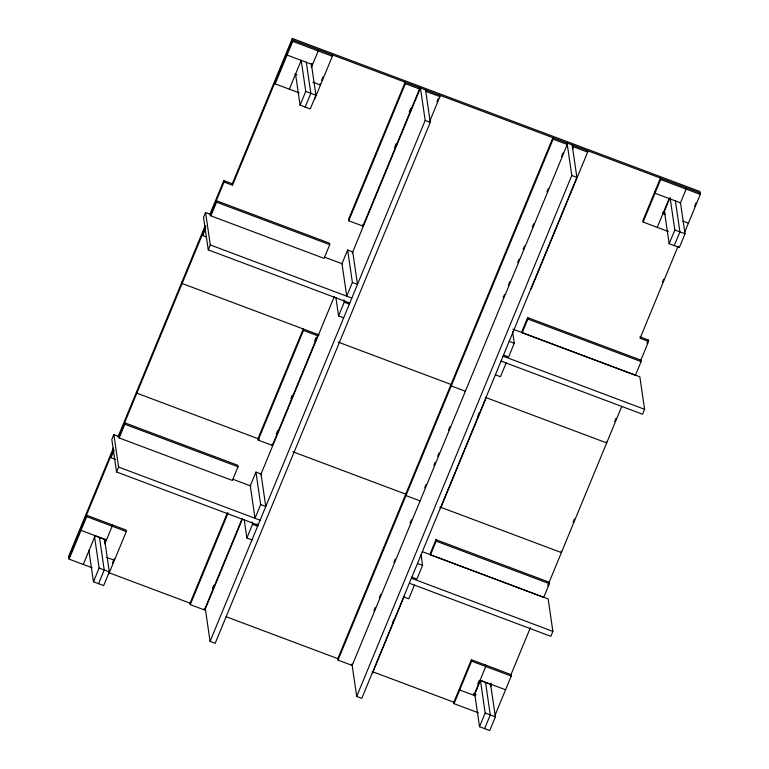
<?xml version="1.0" encoding="UTF-8"?>
<svg xmlns="http://www.w3.org/2000/svg" width="769" height="769" viewBox="0 0 769 769"><rect width="100%" height="100%" fill="white"/><g stroke="black" fill="none" stroke-linecap="round" stroke-linejoin="round"><path stroke-width="1.15" d="M119.483 436.686L113.86 434.581L111.822 439.512L116.561 471.983L258.076 525.121M211.187 214.589L205.563 212.484L203.525 217.416L208.264 249.887L349.78 303.034M113.379 448.019L68.701 556.218L69.133 559.14L92.145 567.782M117.945 436.975L205.14 225.798M209.697 214.762L223.808 180.58L232.296 183.772L232.517 185.233L224.019 182.042L223.808 180.58M68.922 557.679L113.591 449.481M118.609 437.33L205.813 226.153M210.36 215.128L224.019 182.042M69.133 559.14L86.676 516.643L86.464 515.182L126.087 530.062L126.308 531.523L108.756 574.02M115.504 459.372L111.024 457.69L114.072 450.307M119.176 437.955L124.828 424.238L124.616 422.777L237.832 465.293L238.044 466.754L232.382 480.462L119.176 437.955L118.955 436.494M206.082 236.862L202.728 235.602L205.775 228.22M210.879 215.858L216.541 202.151L216.32 200.69L329.536 243.196L329.747 244.657L324.085 258.374L210.879 215.858L210.658 214.397M232.296 183.772L292.307 38.45L699.867 191.491L700.299 194.413L684.487 232.699M232.517 185.233L292.518 39.911L700.078 192.952M299.304 92.924L275.177 83.869L292.729 41.372L292.307 38.45M116.561 471.983L118.599 467.052L113.86 434.581M208.264 249.887L210.302 244.955L205.563 212.484M83.283 564.456L95.173 535.666M289.336 89.185L301.217 60.395M104.622 542.462L105.997 539.146M104.834 543.923L112.149 526.207L111.938 524.746M93.462 581.758L99.124 568.051L94.395 535.58L104.584 539.405L109.313 571.876L103.652 585.584L93.462 581.758L88.896 550.45M311.128 66.086L312.041 63.875M311.349 67.547L318.203 50.937L317.991 49.476M98.557 583.671L104.219 569.964L99.489 537.493M311.368 63.923L315.934 95.231L310.272 108.938L300.083 105.113L305.745 91.405L301.179 60.097M112.457 563.071L113.764 559.909M305.178 107.026L310.839 93.318L306.273 62.01M321.625 80.255L322.999 76.938M314.809 98.749L332.352 56.252L332.141 54.791M227.403 512.721L190.058 603.165L190.27 604.626L204.419 609.942L242.225 518.393M190.27 604.626L228.076 513.077M258.201 440.118L303.486 330.439L303.274 328.978L257.98 438.657L258.201 440.118L272.351 445.434L317.635 335.755L317.424 334.294M348.77 220.77L405.378 83.677L405.167 82.206L348.559 219.309L348.77 220.77L362.92 226.076L419.528 88.983L419.316 87.522M255.942 472.099L250.281 485.806L255.02 518.277L260.681 504.57L255.942 472.099L261.037 474.012L265.776 506.483L260.681 504.57M347.646 250.002L341.994 263.709L346.723 296.18L352.385 282.473L347.646 250.002L352.74 251.915L357.479 284.386L352.385 282.473M212.407 588.631L213.772 585.315M276.254 434.004L277.628 430.678M290.893 398.553L292.258 395.228M314.675 340.946L316.049 337.62M394.66 147.225L396.035 143.909M409.271 111.851L410.636 108.535M242.408 519.123L205.342 608.904L210.072 641.384L215.166 643.297L430.275 122.338L425.545 89.867M260.72 474.79L334.4 296.334M352.25 253.107L420.451 87.954L425.18 120.425L210.072 641.384M251.963 539.934L246.868 538.021L252.53 524.304L252.194 521.988M343.666 317.837L338.571 315.924L344.233 302.217L343.897 299.891M436.955 101.816L438.32 98.499M429.4 122.088L439.906 96.634L439.695 95.173M338.014 660.11L553.122 139.151L552.901 137.689L337.802 658.649L338.014 660.11L352.164 665.425L567.272 144.466L553.122 139.151M373.917 610.759L375.291 607.433M379.3 597.715L380.674 594.399M393.891 562.379L395.256 559.073M410.079 523.189L411.444 519.863M424.719 487.719L426.093 484.393M433.87 465.553L435.244 462.227M437.715 456.248L439.089 452.922M448.519 430.082L449.894 426.757M503.089 297.93L504.464 294.604M508.472 284.886L509.847 281.56M517.71 262.517L519.085 259.191M523.122 249.416L524.496 246.09M532.331 227.105L533.705 223.789M546.922 191.769L548.326 188.376M561.562 156.309L562.946 152.964M572.367 147.552L573.28 145.341L573.501 146.802L572.588 149.013M572.155 144.918L576.885 177.389L361.786 698.348L356.691 696.435L571.79 175.476L567.061 143.005M392.373 623.082L393.738 619.766M477.77 416.26L479.135 412.934M372.542 673.077L404.427 595.86M485.758 398.89L440.474 508.559L440.252 507.098M531.043 289.211L587.651 152.118L587.439 150.657M414.424 585.103L408.762 598.811L403.667 596.898M421.056 554.92L422.575 565.359L416.913 579.067L411.819 577.154M506.127 363.006L500.465 376.714L495.371 374.801M512.587 331.67L514.278 343.262L508.617 356.979L503.522 355.067M435.956 539.684L430.294 553.401L430.505 554.862L543.721 597.369L549.383 583.661L549.172 582.2L435.956 539.684L436.167 541.155L430.505 554.862M527.659 317.597L521.997 331.304L522.209 332.766L635.425 375.282L641.086 361.574L640.875 360.113L527.659 317.597L527.87 319.058L522.209 332.766M643.124 222.039L660.667 179.533L660.456 178.072L642.913 220.578L643.124 222.039L668.348 231.507M495.053 715.237L511.231 676.066L511.01 674.605L471.387 659.725L453.845 702.222L454.056 703.683L478.424 712.834M454.056 703.683L471.599 661.186L471.387 659.725M657.274 227.355L669.165 198.556M477.77 683.862L479.145 680.536M480.442 680.546L474.79 694.253L479.52 726.724L489.709 730.55L495.371 716.843L490.632 684.372L480.442 680.546L485.181 713.017L479.52 726.724M680.2 203.497L686.14 189.107L685.929 187.646M669.155 243.706L674.817 229.998L670.078 197.527L664.416 211.235L669.155 243.706L679.344 247.531L685.006 233.824L680.44 202.507M490.286 685.217L491.199 682.997M490.497 686.679L491.41 684.458M674.25 245.619L679.911 231.911L675.345 200.594M662.311 282.454L663.685 279.128M678.095 246.205L640.077 338.273L648.565 341.465L640.375 361.315M694.59 206.265L695.964 202.939M484.614 728.637L490.276 714.93L485.537 682.459M573.078 522.324L574.443 518.998M614.662 421.604L616.027 418.298M646.989 343.31L648.354 340.004L639.866 336.812M510.789 675.144L530.389 627.667M547.72 585.709L621.708 406.522M422.354 551.681L548.153 598.916L552.882 631.387L550.844 636.328L409.329 583.19M512.933 329.17L639.856 376.829L644.585 409.3L642.548 414.231L501.032 361.094M292.729 41.372L332.352 56.252M405.378 83.677L419.528 88.983M425.757 91.328L439.906 96.634M573.501 146.802L587.651 152.118M660.667 179.533L700.299 194.413M312.541 64.644L287.068 55.08L286.856 53.619M680.478 202.814L655.015 193.25L654.794 191.789M425.18 120.425L430.275 122.338M571.79 175.476L576.885 177.389M294.777 74.016L296.997 74.843M662.724 212.177L664.935 213.013M312.848 82.177L320.471 85.042L320.25 83.581M662.936 213.638L665.147 214.474M682.872 221.126L688.409 223.202M305.745 91.405L315.934 95.231M674.817 229.998L685.006 233.824M216.541 202.151L329.747 244.657M527.87 319.058L641.086 361.574M324.624 257.192L342.589 263.94M509.184 341.349L514.278 343.262M210.302 244.955L351.817 298.093M503.07 356.162L644.585 409.3M344.233 302.217L349.328 304.13M319.154 334.948L182.128 283.492L181.917 282.031M338.245 342.118L451.682 384.711M485.383 397.362L606.683 442.915L606.472 441.454M303.486 330.439L317.635 335.755M465.38 391.238L451.23 385.923L451.009 384.462M259.268 439.137L136.844 393.17L136.632 391.709M292.96 451.788L406.397 494.39M440.099 507.04L561.399 552.584L561.178 551.123M420.095 500.907L405.936 495.592L405.724 494.131M124.828 424.238L238.044 466.754M436.167 541.155L549.383 583.661M232.92 479.279L250.886 486.027M417.48 563.446L422.575 565.359M118.599 467.052L260.114 520.19M411.367 578.25L552.882 631.387M252.53 524.304L257.625 526.217L257.288 523.9M86.676 516.643L126.308 531.523M471.599 661.186L511.231 676.066M106.487 539.915L81.014 530.35L80.803 528.889M480.096 680.209L505.569 689.774M473.896 693.917L476.117 694.753M106.66 557.4L114.418 560.313L114.206 558.852M475.223 695.801L459.718 689.976L459.506 688.515M99.124 568.051L109.313 571.876M485.181 713.017L495.371 716.843M109.352 572.867L190.222 603.232M226.153 616.728L338.475 658.898M372.167 671.548L454.152 702.337M648.354 340.004L648.565 341.465M485.537 665.041L485.758 666.502L473.867 695.291L473.656 693.83M362.708 224.615L362.92 226.076M335.87 297.372L338.571 315.924M295.517 73.805L300.083 105.113M274.966 82.408L275.177 83.869M351.952 663.964L356.691 696.435M272.139 443.973L272.351 445.434M202.507 234.141L202.728 235.602M244.167 519.46L246.868 538.021M204.208 608.481L204.419 609.942M110.803 456.228L111.024 457.69"/></g></svg>
